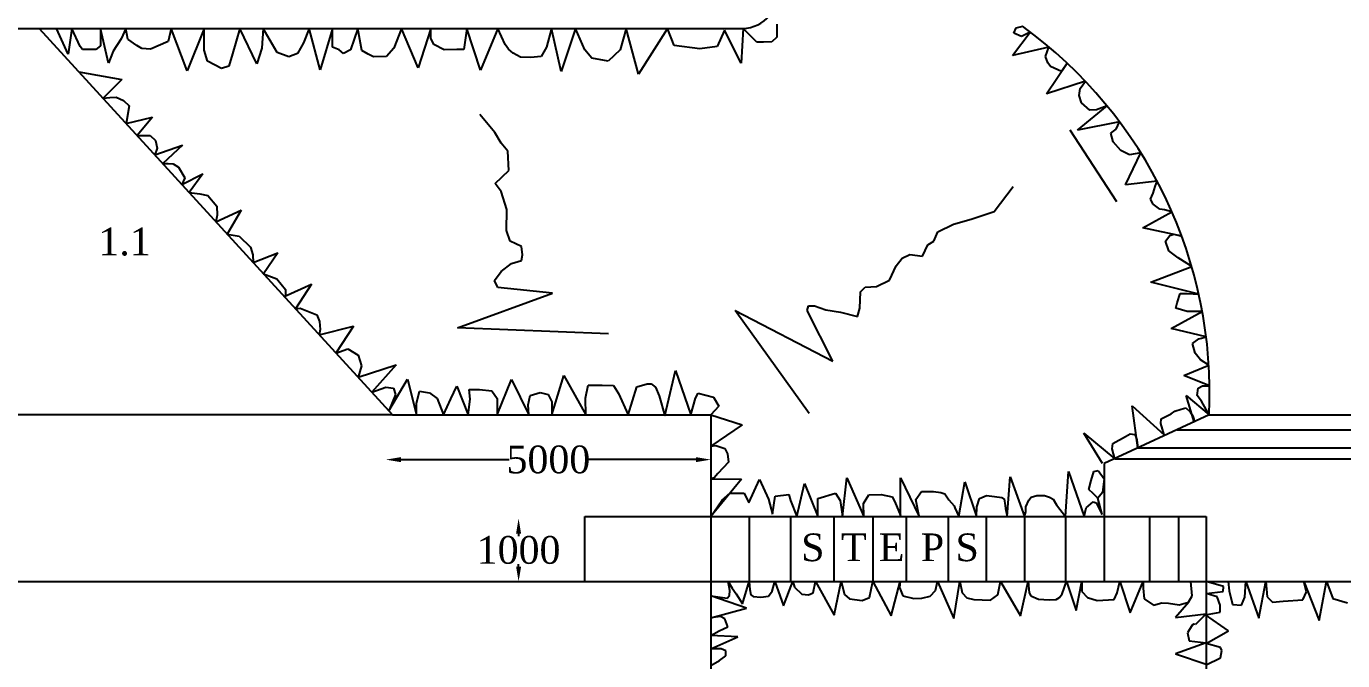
# Model space of a CAD drawing. Header units: millimetres. Extents: x 71701 to 922021, y 11212 to 550189.
# Drawn here: x 180013 to 276425, y 181859 to 228333 of the extents above; entities that cross this region are included whole.
import ezdxf

# ---------------------------------------------------------------- set-up
doc = ezdxf.new("R2010")
doc.units = ezdxf.units.MM
doc.header["$MEASUREMENT"] = 0
doc.header["$PDMODE"] = 66
doc.header["$PDSIZE"] = 170
for name, color, linetype in [('DIM', 5, 'Continuous'), ('DWG. LINE', 1, 'Continuous'), ('HATCH', 2, 'Continuous'), ('TEXT', 7, 'Continuous')]:
    doc.layers.add(name, color=color, linetype=linetype)
doc.styles.get("Standard").update_dxf_attribs({"font": 'TIMES.TTF', "height": 2030})
doc.dimstyles.get("Standard").update_dxf_attribs({"dimtxt": 2030, "dimasz": 1100, "dimexe": 0.18, "dimexo": 0.0625, "dimgap": 0.09, "dimtad": 0, "dimtih": 1, "dimtoh": 1, "dimdec": 1, "dimzin": 0, "dimdsep": 46, "dimtxsty": 'Standard', "dimcen": 0.09, "dimse1": 1, "dimse2": 1, "dimclrd": 5, "dimclre": 5, "dimclrt": 4, "dimadec": 0, "dimazin": 0, "dimtfac": 1, "dimtdec": 1, "dimtofl": 0, "dimtmove": 0, "dimatfit": 3, "dimfxl": 1, "dimtolj": 1, "dimtzin": 0, "dimarcsym": 0})

# ---------------------------------------------------------------- blocks, each defined once
blk = doc.blocks.new('*D7')
at = {"layer": 'Defpoints', "color": 0}
for p in [(216067, 192267), (216067, 187650), (216067, 187650)]:
    blk.add_point(p, dxfattribs=at)
at = {"layer": 'DIM', "color": 5, "lineweight": -2}
for p, q in [((216067, 191167), (216067, 190991)), ((216067, 188750), (216067, 188926))]:
    blk.add_line(p, q, dxfattribs=at)
at = {"layer": 'DIM', "color": 5}
for points in [[(215884, 191167), (216251, 191167), (216067, 192267)], [(215884, 188750), (216251, 188750), (216067, 187650)]]:
    blk.add_solid(points, dxfattribs=at)
at = {"layer": 'DIM', "color": 4, "insert": (216067, 189959), "char_height": 2030, "attachment_point": 5}
blk.add_mtext('\\A1;1000', dxfattribs=at)
blk = doc.blocks.new('*D8')
at = {"layer": 'Defpoints', "color": 0}
for p in [(206351, 196588), (230150, 196588), (230150, 196588)]:
    blk.add_point(p, dxfattribs=at)
at = {"layer": 'DIM', "color": 5, "lineweight": -2}
for p, q in [((207451, 196588), (215378, 196588)), ((229050, 196588), (221123, 196588))]:
    blk.add_line(p, q, dxfattribs=at)
at = {"layer": 'DIM', "color": 5}
for points in [[(207451, 196771), (207451, 196404), (206351, 196588)], [(229050, 196771), (229050, 196404), (230150, 196588)]]:
    blk.add_solid(points, dxfattribs=at)
at = {"layer": 'DIM', "color": 4, "insert": (218251, 196588), "char_height": 2030, "attachment_point": 5}
blk.add_mtext('\\A1;5000', dxfattribs=at)

msp = doc.modelspace()

# ---------------------------------------------------------------- linework, layer by layer
at = {"layer": 'DWG. LINE'}
for p, q in [((111446.82, 228181.39), (232507.04, 228181.39)), ((180963.88, 228181.39), (206832.77, 199859.02)), ((206832.77, 199859.02), (110752.78, 199859.02)), ((206832.77, 199859.02), (230150.34, 199859.02)), ((230150.34, 199859.02), (230150.34, 176346.88)), ((266638.19, 199859.02), (258954.59, 196292.79)), ((266638.19, 199859.02), (371425.46, 199859.02)), ((264294.21, 198771.09), (371425.46, 198771.09)), ((261429.34, 197441.41), (371425.46, 197441.41)), ((258954.59, 196292.79), (258954.59, 187650.07)), ((259736.46, 196655.68), (371425.46, 196655.68)), ((220911.29, 187650.07), (220911.29, 192418.29)), ((220911.29, 192418.29), (266432.1, 192418.29)), ((232951.36, 192418.29), (232951.36, 187650.07)), ((235977.7, 192418.29), (235977.7, 187650.07)), ((239144.25, 192418.29), (239144.25, 187650.07)), ((242011.12, 192418.29), (242011.12, 187650.07)), ((244457.01, 192418.29), (244457.01, 187650.07)), ((247536.2, 192418.29), (247536.2, 187650.07)), ((250314.25, 192418.29), (250314.25, 187650.07)), ((253109.54, 192418.29), (253109.54, 187650.07)), ((256135.69, 192418.29), (256135.69, 187650.07)), ((262278.27, 192418.29), (262278.27, 187650.07)), ((264407.86, 192418.29), (264407.86, 187650.07)), ((266432.1, 192418.29), (266432.1, 167806.28)), ((111692.34, 187650.07), (566679.46, 187650.07))]:
    msp.add_line(p, q, dxfattribs=at)
for centre, radius, start, end in [((232447.33, 230776.44), 2595.73, 271.3180916, 9.347861), ((233583.46, 201509.9), 33095.93, 357.1407967, 54.1402468)]:
    msp.add_arc(centre, radius, start, end, dxfattribs=at)
at = {"layer": 'HATCH'}
for p, q in [((183073.26, 226281.07), (182215.62, 228181.39)), ((183342.81, 228181.39), (183073.26, 226281.07)), ((183955.41, 226844.17), (183342.81, 228181.39)), ((186038.25, 225644.51), (185450.16, 228181.39)), ((185450.16, 228181.39), (185450.16, 226893.14)), ((187312.46, 228181.39), (186969.41, 227407.28)), ((187459.49, 227382.8), (187312.46, 228181.39)), ((190620.51, 228181.39), (190399.97, 227211.42)), ((191796.75, 225073.9), (190620.51, 228181.39)), ((193030.76, 228181.39), (191796.75, 225073.9)), ((193030.76, 226597.15), (193030.76, 228181.39)), ((195652.69, 228181.39), (195113.6, 226327.84)), ((196902.4, 225593.35), (195652.69, 228181.39)), ((197367.98, 228181.39), (197269.96, 226744.05)), ((198397.15, 226425.77), (197367.98, 228181.39)), ((200735.75, 228181.39), (200308.46, 227111.29)), ((201544.39, 225153.67), (200735.75, 228181.39)), ((202426.53, 228181.39), (201544.39, 225153.67)), ((202426.53, 226794.02), (202426.53, 228181.39)), ((204288.84, 228181.39), (203749.75, 226598.16)), ((204582.89, 226549.19), (204288.84, 228181.39)), ((207503.35, 228181.39), (206935.28, 226720.57)), ((208704.05, 225301.98), (207503.35, 228181.39)), ((209635.2, 228181.39), (208704.05, 225301.98)), ((209635.2, 227456.48), (209635.2, 228181.39)), ((212281.64, 228181.39), (212061.1, 226624.06)), ((213286.3, 225130.6), (212281.64, 228181.39)), ((214543.17, 228181.39), (213286.3, 225130.6)), ((215082.25, 226991.3), (214543.17, 228181.39)), ((218468.53, 228181.39), (218120.76, 226795.44)), ((219179.15, 225032.72), (218468.53, 228181.39)), ((220232.82, 228181.39), (219179.15, 225032.72)), ((220918.94, 226599.62), (220232.82, 228181.39)), ((223957.44, 228181.39), (223516.37, 226599.62)), ((224839.59, 224836.85), (223957.44, 228181.39)), ((226978.33, 228181.39), (224839.59, 224836.85)), ((227468.41, 226919.96), (226978.33, 228181.39)), ((231148.93, 228049.24), (230604.92, 226846.51)), ((232374.13, 225625.43), (231148.93, 228049.24)), ((232507.04, 228181.39), (232374.13, 225625.43)), ((233504.84, 227171.79), (232507.04, 228181.39)), ((234975.08, 227539.03), (234607.52, 227196.27)), ((234975.08, 228493.87), (234975.08, 227539.03)), ((252235.34, 226189.93), (253538.02, 227913.62)), ((252329.07, 227819.39), (252516.52, 228231.44)), ((252891.44, 227575.91), (252329.07, 227819.39)), ((252516.52, 228231.44), (252810.52, 228289.66)), ((252810.52, 228289.66), (252971.17, 228332.61)), ((253538.02, 227913.62), (252891.44, 227575.91)), ((184126.94, 226623.83), (183955.41, 226844.17)), ((185107.1, 226623.83), (184126.94, 226623.83)), ((185450.16, 226893.14), (185107.1, 226623.83)), ((186969.41, 227407.28), (186381.31, 226501.41)), ((188096.59, 226917.62), (187459.49, 227382.8)), ((188464.15, 226697.28), (188096.59, 226917.62)), ((189101.26, 226648.31), (188464.15, 226697.28)), ((190399.97, 227211.42), (189101.26, 226648.31)), ((193275.8, 225789.21), (193030.76, 226597.15)), ((197269.96, 226744.05), (196902.4, 225593.35)), ((200308.46, 227111.29), (199867.39, 226352.32)), ((202916.61, 226598.16), (202426.53, 226794.02)), ((203235.17, 226353.33), (202916.61, 226598.16)), ((203749.75, 226598.16), (203235.17, 226353.33)), ((206935.28, 226720.57), (206396.19, 226132.98)), ((209855.73, 226991.3), (209635.2, 227456.48)), ((210615.36, 226599.58), (209855.73, 226991.3)), ((211546.51, 226624.06), (210615.36, 226599.58)), ((212061.1, 226624.06), (211546.51, 226624.06)), ((215327.29, 226648.54), (215082.25, 226991.3)), ((215670.35, 226354.75), (215327.29, 226648.54)), ((218120.76, 226795.44), (217728.69, 226109.92)), ((221433.52, 225987.55), (220918.94, 226599.62)), ((223516.37, 226599.62), (222634.22, 225791.69)), ((229330.72, 226675.13), (227468.41, 226919.96)), ((230604.92, 226846.51), (229330.72, 226675.13)), ((233994.92, 227171.79), (233504.84, 227171.79)), ((234607.52, 227196.27), (233994.92, 227171.79)), ((254913.04, 226815.82), (252235.34, 226189.93)), ((254655.56, 226125.2), (254913.04, 226815.82)), ((186381.31, 226501.41), (186038.25, 225644.51)), ((194304.97, 225250.59), (193275.8, 225789.21)), ((195113.6, 226327.84), (194849.67, 225420.34)), ((199230.28, 226107.49), (198397.15, 226425.77)), ((199867.39, 226352.32), (199230.28, 226107.49)), ((205048.47, 226304.36), (204582.89, 226549.19)), ((205440.53, 226108.5), (205048.47, 226304.36)), ((206396.19, 226132.98), (205440.53, 226108.5)), ((216209.44, 226060.95), (215670.35, 226354.75)), ((216944.56, 226036.47), (216209.44, 226060.95)), ((217728.69, 226109.92), (216944.56, 226036.47)), ((222634.22, 225791.69), (221433.52, 225987.55)), ((254824.27, 225656.96), (254655.56, 226125.2)), ((254730.54, 223390.7), (256253.1, 225622.73)), ((255030.47, 225394.75), (254824.27, 225656.96)), ((256253.1, 225622.73), (255842.66, 225021.02)), ((183860.13, 225010.46), (187018.41, 224444.85)), ((194849.67, 225420.34), (194304.97, 225250.59)), ((255842.66, 225021.02), (255030.47, 225394.75)), ((187018.41, 224444.85), (185641.01, 223060.67)), ((257577.48, 224305.25), (254730.54, 223390.7)), ((257129.98, 223259.59), (257186.22, 223765.29)), ((257186.22, 223765.29), (257577.48, 224305.25)), ((185641.01, 223060.67), (186127.67, 223121.74)), ((186127.67, 223121.74), (186589.45, 223136.62)), ((186589.45, 223136.62), (187125.72, 222898.49)), ((187125.72, 222898.49), (187542.81, 222511.52)), ((257298.69, 222735.17), (257129.98, 223259.59)), ((257917.3, 222192.01), (257298.69, 222735.17)), ((187542.81, 222511.52), (187331.27, 221210.1)), ((214338.53, 220547.35), (213226.97, 221865.99)), ((256998.76, 220731.12), (259164.41, 222508.86)), ((258404.68, 222210.74), (257917.3, 222192.01)), ((259164.41, 222508.86), (258404.68, 222210.74)), ((187331.27, 221210.1), (189255.88, 221678.05)), ((189255.88, 221678.05), (188140.84, 220323.75)), ((260087, 221331.68), (256998.76, 220731.12)), ((259437.86, 220498.77), (259831.52, 220798.44)), ((259831.52, 220798.44), (260087, 221331.68)), ((188140.84, 220323.75), (189077.7, 220323.75)), ((189077.7, 220323.75), (189479.9, 219962.54)), ((189479.9, 219962.54), (189584.18, 219411.86)), ((214790.1, 219783.93), (214338.53, 220547.35)), ((256453.04, 220737.67), (259862.99, 215490.88)), ((259625.31, 219880.7), (259437.86, 220498.77)), ((260168.94, 219225.16), (259625.31, 219880.7)), ((189414.01, 218929.83), (191461.1, 219620.22)), ((189584.18, 219411.86), (189414.01, 218929.83)), ((191461.1, 219620.22), (190001.28, 218286.86)), ((215276.4, 219194.01), (214790.1, 219783.93)), ((215345.87, 217771.27), (215276.4, 219194.01)), ((260806.29, 218925.49), (260168.94, 219225.16)), ((260527.21, 216708.63), (261633.73, 219074.73)), ((261633.73, 219074.73), (260806.29, 218925.49)), ((190001.28, 218286.86), (190389.9, 218277.86)), ((190389.9, 218277.86), (190777.69, 218268.87)), ((190777.69, 218268.87), (191164.51, 218024.84)), ((191164.51, 218024.84), (191626.29, 217221.14)), ((191412.08, 216742.26), (192952.05, 217533.69)), ((191626.29, 217221.14), (191412.08, 216742.26)), ((192952.05, 217533.69), (191948.2, 216155.29)), ((214340.98, 216821.7), (215345.87, 217771.27)), ((262830.89, 216999.54), (260527.21, 216708.63)), ((262682.96, 216596.25), (262830.89, 216999.54)), ((191948.2, 216155.29), (192717.52, 216054.76)), ((192717.52, 216054.76), (193313.37, 215935.69)), ((214792.55, 216231.78), (214340.98, 216821.7)), ((215209.38, 214913.14), (214792.55, 216231.78)), ((250887.52, 214764.6), (252286.1, 216598.38)), ((262345.54, 215678.51), (262533, 216109.28)), ((262533, 216109.28), (262682.96, 216596.25)), ((193313.37, 215935.69), (193953.91, 215146.87)), ((193953.91, 215146.87), (193998.6, 214492)), ((262533, 215303.92), (262345.54, 215678.51)), ((263039.13, 214948.06), (262533, 215303.92)), ((193898.33, 214020.21), (195756.35, 214864.09)), ((193998.6, 214492), (193898.33, 214020.21)), ((195756.35, 214864.09), (194724.08, 213116.13)), ((215174.65, 213386.3), (215209.38, 214913.14)), ((247915.54, 213847.7), (249226.71, 214197)), ((249226.71, 214197), (250887.52, 214764.6)), ((261783.98, 213574.65), (263916.07, 214749.01)), ((263376.55, 214891.87), (263039.13, 214948.06)), ((263916.07, 214749.01), (263376.55, 214891.87)), ((194724.08, 213116.13), (195594.35, 212968.45)), ((215452.53, 212588.18), (215174.65, 213386.3)), ((246473.25, 212581.52), (246779.19, 213280.1)), ((246779.19, 213280.1), (247915.54, 213847.7)), ((264636.45, 212957.73), (261783.98, 213574.65)), ((263771.02, 213012.76), (264052.2, 213106.41)), ((264052.2, 213106.41), (264636.45, 212957.73)), ((195594.35, 212968.45), (196443.43, 212149.86)), ((196443.43, 212149.86), (196592.4, 211599.18)), ((216286.2, 212206.47), (215452.53, 212588.18)), ((216355.67, 211581.85), (216286.2, 212206.47)), ((245642.84, 211489.98), (246036.2, 212319.55)), ((246036.2, 212319.55), (246473.25, 212581.52)), ((263452.34, 212581.99), (263771.02, 213012.76)), ((263696.71, 211882.35), (263452.34, 212581.99)), ((196592.4, 211599.18), (196619.51, 211040.94)), ((196619.51, 211040.94), (198439.53, 211748.01)), ((198439.53, 211748.01), (197392.35, 210194.81)), ((215556.74, 210957.23), (216286.2, 211165.43)), ((216286.2, 211165.43), (216355.67, 211581.85)), ((243719.79, 210791.39), (244156.85, 211358.99)), ((244156.85, 211358.99), (244725.03, 211620.96)), ((244725.03, 211620.96), (245642.84, 211489.98)), ((264371.56, 211376.65), (263696.71, 211882.35)), ((265027.66, 210945.87), (264371.56, 211376.65)), ((197392.35, 210194.81), (198367.6, 209837.66)), ((214306.25, 209707.99), (214792.55, 210367.31)), ((214792.55, 210367.31), (215556.74, 210957.23)), ((243239.03, 209743.52), (243719.79, 210791.39)), ((262365.77, 209597.35), (265369.12, 210730.15)), ((265369.12, 210730.15), (265027.66, 210945.87)), ((198367.6, 209837.66), (198993.25, 209063.72)), ((198906.03, 208537.56), (200899.96, 209435.81)), ((200899.96, 209435.81), (199721.01, 207645.28)), ((214549.4, 209187.48), (214306.25, 209707.99)), ((241097.45, 208870.28), (241447.1, 209219.58)), ((241447.1, 209219.58), (242277.51, 209263.24)), ((242277.51, 209263.24), (243239.03, 209743.52)), ((265889.21, 208698.72), (262365.77, 209597.35)), ((198993.25, 208617.22), (198906.03, 208537.56)), ((198993.25, 209063.72), (198993.25, 208617.22)), ((211600.8, 206248.95), (218558.08, 208789.42)), ((218558.08, 208789.42), (214549.4, 209187.48)), ((241053.75, 207691.42), (241097.45, 208870.28)), ((264298.92, 208072.9), (264524.81, 208764.09)), ((264524.81, 208764.09), (265047.17, 208764.09)), ((265047.17, 208764.09), (265889.21, 208698.72)), ((199721.01, 207645.28), (200065.77, 207679.57)), ((200065.77, 207679.57), (201287.26, 207188.42)), ((237338.77, 199963.32), (231919.27, 207516.77)), ((231919.27, 207516.77), (239087, 203805.54)), ((237207.65, 207516.77), (237295.07, 207866.07)), ((239087, 203805.54), (237207.65, 207516.77)), ((237295.07, 207866.07), (237732.12, 207866.07)), ((237732.12, 207866.07), (238562.53, 207560.44)), ((238562.53, 207560.44), (239655.17, 207385.79)), ((239655.17, 207385.79), (240878.93, 207080.16)), ((240878.93, 207080.16), (241053.75, 207691.42)), ((263861.26, 206196.84), (266141.77, 207451.05)), ((264200.09, 207677.94), (264298.92, 208072.9)), ((265033.05, 207452.25), (264200.09, 207677.94)), ((266141.77, 207451.05), (265033.05, 207452.25)), ((201287.26, 207188.42), (201495.81, 206697.27)), ((201466.26, 205734.51), (203970.86, 206376.35)), ((201495.81, 206697.27), (201525.6, 206116.82)), ((203970.86, 206376.35), (202686.92, 204398.08)), ((201525.6, 206116.82), (201466.26, 205734.51)), ((222648.37, 205793.84), (211600.8, 206248.95)), ((266428.88, 205574.27), (263861.26, 206196.84)), ((265428.55, 205103.68), (265880.33, 205428.11)), ((265880.33, 205428.11), (266092.1, 205484.54)), ((266092.1, 205484.54), (266428.88, 205574.27)), ((202686.92, 204398.08), (203553.76, 204694.53)), ((203553.76, 204694.53), (204328.36, 204248.02)), ((265612.09, 204384.28), (265428.55, 205103.68)), ((204309.25, 202621.88), (207099.06, 203533.62)), ((204566.71, 203459.21), (204309.25, 202621.88)), ((204328.36, 204248.02), (204566.71, 203459.21)), ((207099.06, 203533.62), (205314.18, 201521.65)), ((264793.24, 202762.12), (266618.8, 203511.7)), ((266021.51, 203904.69), (265612.09, 204384.28)), ((266618.8, 203511.7), (266021.51, 203904.69)), ((206559.61, 200158.09), (207936.3, 202471.98)), ((207936.3, 202471.98), (208591.74, 199859.02)), ((214494.5, 199859.02), (215557.79, 202467.23)), ((215557.79, 202467.23), (216809.08, 199859.02)), ((218507.25, 199859.02), (219385.32, 202746.71)), ((219385.32, 202746.71), (221004.41, 199859.02)), ((226777.02, 199806.47), (227569.53, 203117.74)), ((227569.53, 203117.74), (228691.4, 199859.02)), ((266675.72, 202003.13), (264793.24, 202762.12)), ((205314.18, 201521.65), (206342.41, 201906.41)), ((206342.41, 201906.41), (206893.57, 201817.11)), ((206893.57, 201817.11), (207057.42, 201355.73)), ((208591.74, 200700.86), (208815.18, 201593.86)), ((208815.18, 201593.86), (209530.2, 201474.8)), ((211113.05, 201040.06), (211545.04, 201977.72)), ((211545.04, 201977.72), (212379.23, 199859.02)), ((212513.3, 201010.3), (212453.71, 201724.7)), ((212453.71, 201724.7), (213213.42, 201724.7)), ((213213.42, 201724.7), (214107.2, 201620.51)), ((214107.2, 201620.51), (214494.5, 201069.83)), ((220956.79, 201081.45), (221171.08, 202033.02)), ((221171.08, 202033.02), (222194.91, 202033.02)), ((222194.91, 202033.02), (223028.26, 202009.24)), ((223028.26, 202009.24), (223385.41, 201438.29)), ((224099.71, 199859.02), (224728.84, 201924.86)), ((224728.84, 201924.86), (225480.19, 202151.1)), ((225480.19, 202151.1), (225768.37, 202140.81)), ((225768.37, 202140.81), (226087.43, 201894.01)), ((226087.43, 201894.01), (226355.04, 201266.72)), ((265777.83, 201276.03), (265848.42, 201826.16)), ((265848.42, 201826.16), (266159.02, 201995.43)), ((266159.02, 201995.43), (266675.72, 202003.13)), ((207057.42, 201355.73), (206559.61, 200158.09)), ((208591.74, 199859.02), (208591.74, 200700.86)), ((209530.2, 201474.8), (210111.15, 201058.06)), ((210111.15, 201058.06), (210576.79, 199859.02)), ((210576.79, 199859.02), (211113.05, 201040.06)), ((212379.23, 199859.02), (212513.3, 201010.3)), ((214494.5, 201069.83), (214494.5, 200757.28)), ((214494.5, 200757.28), (214494.5, 199859.02)), ((216779.28, 200606.81), (216913.35, 201291.44)), ((216809.08, 199859.02), (216779.28, 200606.81)), ((216913.35, 201291.44), (217643.27, 201499.81)), ((217643.27, 201499.81), (218224.22, 201350.97)), ((218224.22, 201350.97), (218507.25, 200830.06)), ((218507.25, 200830.06), (218507.25, 199859.02)), ((221004.41, 199859.02), (220956.79, 201081.45)), ((223385.41, 201438.29), (224099.71, 199859.02)), ((226355.04, 201266.72), (226777.02, 199806.47)), ((228691.4, 199859.02), (229015.13, 201079.18)), ((229015.13, 201079.18), (229210.69, 201449.38)), ((229210.69, 201449.38), (230342.85, 201161.44)), ((230342.85, 201161.44), (230723.66, 200503.3)), ((265536.01, 199347.46), (264958.99, 201290.14)), ((264958.99, 201290.14), (266638.19, 199859.02)), ((266088.43, 200881.07), (265777.83, 201276.03)), ((266638.19, 199859.02), (266088.43, 200881.07)), ((230723.66, 200503.3), (230150.34, 199859.02)), ((230150.34, 199859.02), (232432.19, 199125.32)), ((261429.34, 197441.41), (261005.96, 200528.42)), ((261005.96, 200528.42), (263349.54, 198412.56)), ((263109.54, 199244.8), (263123.66, 199583.34)), ((263123.66, 199583.34), (263857.79, 199950.09)), ((263857.79, 199950.09), (264140.15, 200133.46)), ((264140.15, 200133.46), (264591.92, 200288.63)), ((264591.92, 200288.63), (264944.87, 200373.26)), ((264944.87, 200373.26), (265255.47, 200091.15)), ((265255.47, 200091.15), (265439, 199780.82)), ((265439, 199780.82), (265523.71, 199541.02)), ((232432.19, 199125.32), (230150.34, 197577.88)), ((263349.54, 198412.56), (263109.54, 199244.8)), ((265523.71, 199541.02), (265536.01, 199347.46)), ((258844.96, 196292.79), (257475.52, 198515.33)), ((257475.52, 198515.33), (259736.46, 196655.68)), ((259536.74, 197372.77), (259593.21, 197781.83)), ((259593.21, 197781.83), (260525, 198289.64)), ((260525, 198289.64), (260849.71, 198487.12)), ((260849.71, 198487.12), (261202.66, 198430.7)), ((261202.66, 198430.7), (261287.37, 198247.32)), ((261287.37, 198247.32), (261343.84, 198049.84)), ((261343.84, 198049.84), (261429.34, 197441.41)), ((230150.34, 197577.88), (230510.04, 197632.17)), ((230510.04, 197632.17), (231162.04, 197415.02)), ((231162.04, 197415.02), (231379.37, 197016.92)), ((231379.37, 197016.92), (231433.7, 196401.68)), ((259736.46, 196655.68), (259536.74, 197372.77)), ((231433.7, 196401.68), (230655.38, 195574.58)), ((258209.65, 195708.28), (258506.13, 195792.92)), ((258506.13, 195792.92), (258954.59, 195186.37)), ((230401.82, 195257.91), (230150.34, 195185.53)), ((230150.34, 195185.53), (232394.04, 195149.34)), ((232394.04, 195149.34), (230150.34, 192418.29)), ((230655.38, 195574.58), (230401.82, 195257.91)), ((232930.98, 193435.18), (233710.52, 195141.26)), ((233710.52, 195141.26), (234378.69, 193694.8)), ((236457.46, 192418.29), (237014.27, 194844.55)), ((237014.27, 194844.55), (237979.41, 192418.29)), ((239798.33, 192418.29), (240110.56, 195261.67)), ((240110.56, 195261.67), (241350.73, 192418.29)), ((244031.68, 192491.92), (244031.68, 195261.67)), ((244031.68, 195261.67), (245399.52, 192418.29)), ((248317.57, 192418.29), (248742.68, 194971.86)), ((248742.68, 194971.86), (249599.85, 192418.29)), ((251861.34, 192418.29), (252061.95, 195336.3)), ((252061.95, 195336.3), (253109.54, 192418.29)), ((256135.69, 192418.29), (256352.68, 195706.77)), ((256352.68, 195706.77), (257481.2, 192418.29)), ((257842.58, 194410.55), (257997.88, 195059.42)), ((257997.88, 195059.42), (258209.65, 195708.28)), ((258954.59, 195186.37), (258830.84, 194184.86)), ((230963.58, 193583.54), (231557.51, 194139.87)), ((231557.51, 194139.87), (232596.9, 194139.87)), ((232596.9, 194139.87), (232930.98, 193435.18)), ((234675.66, 192582.14), (234861.27, 193917.33)), ((234861.27, 193917.33), (235863.53, 194028.6)), ((235863.53, 194028.6), (235974.89, 193583.54)), ((237979.41, 193731.89), (239278.64, 194139.87)), ((239278.64, 194139.87), (239612.73, 193583.54)), ((241332.49, 193384.8), (241715.48, 194004.35)), ((241715.48, 194004.35), (242627.37, 194022.57)), ((242627.37, 194022.57), (243429.84, 193858.57)), ((243429.84, 193858.57), (243612.21, 193494.13)), ((245162.43, 193658.13), (245581.9, 194241.24)), ((245581.9, 194241.24), (246457.31, 194241.24)), ((246457.31, 194241.24), (246986.21, 194168.35)), ((246986.21, 194168.35), (247296.25, 194077.24)), ((247296.25, 194077.24), (247588.05, 193639.91)), ((249818.7, 193750.98), (250347.6, 193969.64)), ((250347.6, 193969.64), (250931.21, 193878.53)), ((250931.21, 193878.53), (251460.11, 193823.87)), ((251460.11, 193823.87), (251624.25, 193714.53)), ((253450.18, 193617.84), (253600.91, 193843.75)), ((253600.91, 193843.75), (254028, 193969.26)), ((254028, 193969.26), (254574.42, 193969.26)), ((254574.42, 193969.26), (254951.26, 193850.03)), ((254951.26, 193850.03), (255215.04, 193693.15)), ((258139.06, 194100.22), (257842.58, 194410.55)), ((258492.01, 193761.69), (258139.06, 194100.22)), ((258619.07, 193916.85), (258492.01, 193761.69)), ((258830.84, 194184.86), (258619.07, 193916.85)), ((230150.34, 192418.29), (230963.58, 193583.54)), ((234378.69, 193694.8), (234675.66, 192582.14)), ((235974.89, 193583.54), (236457.46, 192418.29)), ((237979.41, 192418.29), (237979.41, 193731.89)), ((239612.73, 193583.54), (239798.33, 192418.29)), ((241350.73, 192418.29), (241332.49, 193384.8)), ((243612.21, 193494.13), (244031.68, 192491.92)), ((245399.52, 192418.29), (245162.43, 193658.13)), ((247588.05, 193639.91), (247971.05, 193202.58)), ((247971.05, 193202.58), (248007.52, 193056.8)), ((248007.52, 193056.8), (248317.57, 192418.29)), ((249599.85, 192418.29), (249636.33, 193131.43)), ((249636.33, 193131.43), (249818.7, 193750.98)), ((251624.25, 193714.53), (251697.2, 193222.54)), ((251697.2, 193222.54), (251733.67, 193003.87)), ((251733.67, 193003.87), (251861.34, 192418.29)), ((253230.36, 193140.92), (253450.18, 193617.84)), ((253230.36, 192770.68), (253230.36, 193140.92)), ((255215.04, 193693.15), (255453.71, 193278.98)), ((255453.71, 193278.98), (256135.69, 192418.29)), ((257481.2, 192418.29), (257635.09, 193067.29)), ((257635.09, 193067.29), (258148.05, 193502.94)), ((258148.05, 193502.94), (258378.89, 193426.06)), ((258378.89, 193426.06), (258814.9, 192580.4)), ((258814.9, 192580.4), (258492.01, 193761.69)), ((253109.54, 192418.29), (253230.36, 192770.68)), ((231542.08, 187002.45), (231411.47, 187650.07)), ((231411.47, 187650.07), (231702.84, 187163.07)), ((231702.84, 187163.07), (232004.26, 186761.52)), ((232456.39, 186018.66), (232951.36, 187650.07)), ((232951.36, 187650.07), (232998.94, 187082.76)), ((232998.94, 187082.76), (233069.28, 186671.17)), ((234636.66, 186952.25), (234837.61, 187650.07)), ((234837.61, 187650.07), (235470.59, 185868.08)), ((235470.59, 185868.08), (236143.76, 187650.07)), ((236143.76, 187650.07), (236268.37, 187233.02)), ((236268.37, 187233.02), (236810.92, 186721.05)), ((237654.9, 186831.47), (237805.61, 187650.07)), ((237805.61, 187650.07), (239192.14, 185185.13)), ((239192.14, 185185.13), (239684.46, 187650.07)), ((239684.46, 187650.07), (239945.69, 186700.97)), ((241774.3, 186480.12), (242011.12, 187650.07)), ((242011.12, 187650.07), (243359.4, 185145.6)), ((243359.4, 185145.6), (244012.47, 187650.07)), ((244012.47, 187650.07), (243972.28, 187213.56)), ((243972.28, 187213.56), (244213.42, 186601.2)), ((246594.64, 186992.71), (246755.39, 187650.07)), ((246755.39, 187650.07), (247940.98, 184954.86)), ((247940.98, 184954.86), (248373.01, 187650.07)), ((248373.01, 187650.07), (248550.22, 186832.31)), ((251162.52, 186671.69), (251353.42, 187650.07)), ((251353.42, 187650.07), (252830.38, 185155.86)), ((252830.38, 185155.86), (253393.03, 187650.07)), ((253393.03, 187650.07), (253457.96, 186831.17)), ((255869.32, 186760.9), (256190.83, 187650.07)), ((256190.83, 187650.07), (256904.2, 185536.18)), ((256904.2, 185536.18), (257326.18, 187650.07)), ((257326.18, 187650.07), (257326.18, 186921.33)), ((259902.42, 186841.02), (260103.37, 187650.07)), ((260103.37, 187650.07), (260856.92, 185365.34)), ((260856.92, 185365.34), (261821.46, 187650.07)), ((261821.46, 187650.07), (261821.46, 187162.26)), ((261821.46, 187162.26), (261891.79, 186379.24)), ((265404.22, 186620.36), (265293.7, 187650.07)), ((267697.3, 187297.91), (266432.1, 187650.07)), ((267682.79, 186935.6), (267697.3, 187297.91)), ((268030.75, 187650.07), (268117.78, 186980.54)), ((269263.66, 186516.79), (269336.18, 187650.07)), ((269336.18, 187650.07), (270278.99, 184966.12)), ((270278.99, 184966.12), (270801.17, 187650.07)), ((270801.17, 187650.07), (270902.7, 186531.28)), ((273774.65, 186908.08), (273571.58, 187650.07)), ((273571.58, 187650.07), (274702.96, 184806.7)), ((274702.96, 184806.7), (275239.63, 187650.07)), ((275239.63, 187650.07), (275695.87, 186403.72)), ((232757.81, 185707.46), (230150.34, 186600.9)), ((230150.34, 186600.9), (231341.14, 186430.24)), ((231341.14, 186430.24), (231521.99, 186641.05)), ((231521.99, 186641.05), (231542.08, 187002.45)), ((232004.26, 186761.52), (232456.39, 186018.66)), ((233069.28, 186671.17), (233240.08, 186570.78)), ((233240.08, 186570.78), (233802.73, 186520.59)), ((233802.73, 186520.59), (234375.43, 186580.82)), ((234375.43, 186580.82), (234636.66, 186952.25)), ((236810.92, 186721.05), (237303.24, 186690.93)), ((237303.24, 186690.93), (237654.9, 186831.47)), ((239945.69, 186700.97), (240307.39, 186379.73)), ((240307.39, 186379.73), (241221.7, 186269.31)), ((241221.7, 186269.31), (241774.3, 186480.12)), ((244213.42, 186601.2), (245027.25, 186410.47)), ((245027.25, 186410.47), (245610, 186450.62)), ((245610, 186450.62), (246212.84, 186591.16)), ((246212.84, 186591.16), (246594.64, 186992.71)), ((248550.22, 186832.31), (248901.88, 186470.92)), ((248901.88, 186470.92), (249404.24, 186340.42)), ((249404.24, 186340.42), (250640.06, 186300.27)), ((250640.06, 186300.27), (251162.52, 186671.69)), ((253457.96, 186831.17), (253578.53, 186620.36)), ((253578.53, 186620.36), (254151.23, 186359.35)), ((254151.23, 186359.35), (254934.92, 186309.16)), ((254934.92, 186309.16), (255447.33, 186349.31)), ((255447.33, 186349.31), (255688.47, 186489.85)), ((255688.47, 186489.85), (255869.32, 186760.9)), ((257326.18, 186921.33), (257732.2, 186489.67)), ((257732.2, 186489.67), (258445.56, 186258.78)), ((258445.56, 186258.78), (259691.43, 186329.05)), ((259691.43, 186329.05), (259902.42, 186841.02)), ((261891.79, 186379.24), (262575.01, 185937.54)), ((262575.01, 185937.54), (263187.9, 186098.16)), ((263187.9, 186098.16), (263660.12, 186068.04)), ((265148.63, 186148.92), (264178.44, 185014.17)), ((264449.72, 185957.81), (265142.98, 186138.5)), ((265142.98, 186138.5), (265404.22, 186620.36)), ((266432.1, 186776.19), (267682.79, 186935.6)), ((267233.15, 186529.82), (266432.1, 186776.19)), ((267450.72, 185921.14), (267233.15, 186529.82)), ((268117.78, 186980.54), (268364.36, 185966.08)), ((269017.08, 185937.1), (269263.66, 186516.79)), ((270902.7, 186531.28), (271294.33, 186154.48)), ((271294.33, 186154.48), (272063.08, 186212.45)), ((272063.08, 186212.45), (273513.56, 186313.9)), ((273513.56, 186313.9), (273774.65, 186908.08)), ((275695.87, 186403.72), (276769.22, 186084.89)), ((230150.34, 184999.54), (232757.81, 185707.46)), ((263660.12, 186068.04), (264449.72, 185957.81)), ((264178.44, 185014.17), (266432.1, 185285.22)), ((266432.1, 185285.22), (265635.49, 184518.3)), ((266366.05, 185221.63), (267450.72, 185413.91)), ((268074.42, 184051.64), (266366.05, 185221.63)), ((267450.72, 185413.91), (267450.72, 185921.14)), ((268364.36, 185966.08), (269017.08, 185937.1)), ((230858.6, 185099.93), (230150.34, 184999.54)), ((230768.18, 184035.83), (231381.06, 184347.03)), ((231180.12, 184929.27), (230858.6, 185099.93)), ((231381.06, 184347.03), (231180.12, 184929.27)), ((265394.36, 184468.11), (265052.75, 183905.94)), ((265535.02, 184538.38), (265394.36, 184468.11)), ((265635.49, 184518.3), (265535.02, 184538.38)), ((230150.34, 183694.52), (230768.18, 184035.83)), ((232124.57, 183594.13), (230150.34, 183694.52)), ((230150.34, 182736.57), (232124.57, 183594.13)), ((265052.75, 183905.94), (265183.37, 183323.7)), ((265183.37, 183323.7), (266432.1, 183173.12)), ((266432.1, 183120.18), (268074.42, 184051.64)), ((230898.58, 182736.57), (230150.34, 182736.57)), ((231240.19, 182585.99), (230898.58, 182736.57)), ((231240.19, 182204.52), (231240.19, 182585.99)), ((266432.1, 183173.12), (264178.61, 182363.9)), ((264178.61, 182363.9), (266499.54, 181570.84)), ((267465.37, 182815.84), (266432.1, 183120.18)), ((267581.41, 182598.46), (267465.37, 182815.84)), ((267479.87, 182062.25), (267581.41, 182598.46)), ((230150.34, 181498.21), (230778.01, 181863.21)), ((230778.01, 181863.21), (231240.19, 182204.52)), ((266432.1, 181556.04), (267479.87, 182062.25))]:
    msp.add_line(p, q, dxfattribs=at)

# ---------------------------------------------------------------- texts
at = {"layer": 'TEXT'}
for s, p in [('1.1', (185289.48, 211553.22)), ('S', (236765.41, 189150.18)), ('T', (239686.55, 189150.18)), ('E', (242455.95, 189150.18)), ('P', (245528.84, 189150.18)), ('S', (248070.61, 189150.18))]:
    msp.add_text(s, height=2030, dxfattribs=at).set_placement(p)

# ---------------------------------------------------------------- dimensions: what is measured, and where the dimension line sits
at = {"layer": 'DIM'}
for p1, p2, text, picture, middle in [((206350.87, 196587.6), (230150.34, 196587.6), '5000', '*D8', (218250.6, 196587.6)), ((216067.19, 192267.35), (216067.19, 187650.07), '1000', '*D7', (216067.19, 189958.71))]:
    dim = msp.add_aligned_dim(p1=p1, p2=p2, distance=0, text=text, dimstyle='Standard', dxfattribs=at)
    dim.commit()
    dim.dimension.update_dxf_attribs({"geometry": picture, "text_midpoint": middle})

doc.saveas('drawing.dxf')
